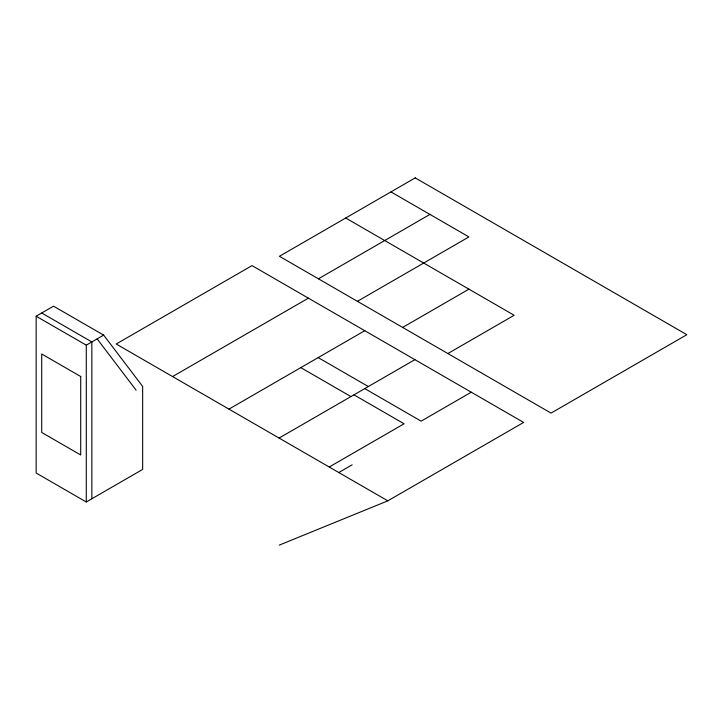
<?xml version="1.0" encoding="UTF-8"?>
<svg xmlns="http://www.w3.org/2000/svg" width="723" height="723" viewBox="0 0 723 723"><rect width="100%" height="100%" fill="white"/><g stroke="black" fill="none" stroke-linecap="round" stroke-linejoin="round"><path stroke-width="1.08" d="M36.15 316.213L53.529 306.172L103.669 335.12L142.657 386.416L142.657 469.426L86.281 501.979L36.15 473.032L36.15 316.213L86.281 345.151L103.669 335.12M318.418 278.807L429.932 214.415M172.571 376.566L308.387 298.156M357.406 301.319L468.929 236.927L390.944 191.902M228.947 409.119L364.754 330.709M402.639 327.429L468.929 289.155M279.078 438.066L414.894 359.656M447.871 353.547L514.161 315.273L345.711 218.021M329.218 467.004L404.085 423.777L353.954 394.839M471.269 392.2L421.129 421.148L364.754 388.594M338.798 472.535L352.164 464.817M387.817 500.84L523.633 422.431L252.011 265.612L116.195 344.021L387.817 500.84L279.277 545.115M318.183 357.596L368.323 386.543M300.804 367.627L350.944 396.575M41.717 312.996L91.857 341.943L91.857 498.762M97.144 338.888L136.132 390.185M86.281 345.151L86.281 501.979M415.228 177.885L279.421 256.294L551.043 413.104L686.85 334.695L415.228 177.885M80.714 376.511L41.717 353.999L41.717 432.471L80.714 454.984L80.714 376.511"/></g></svg>
